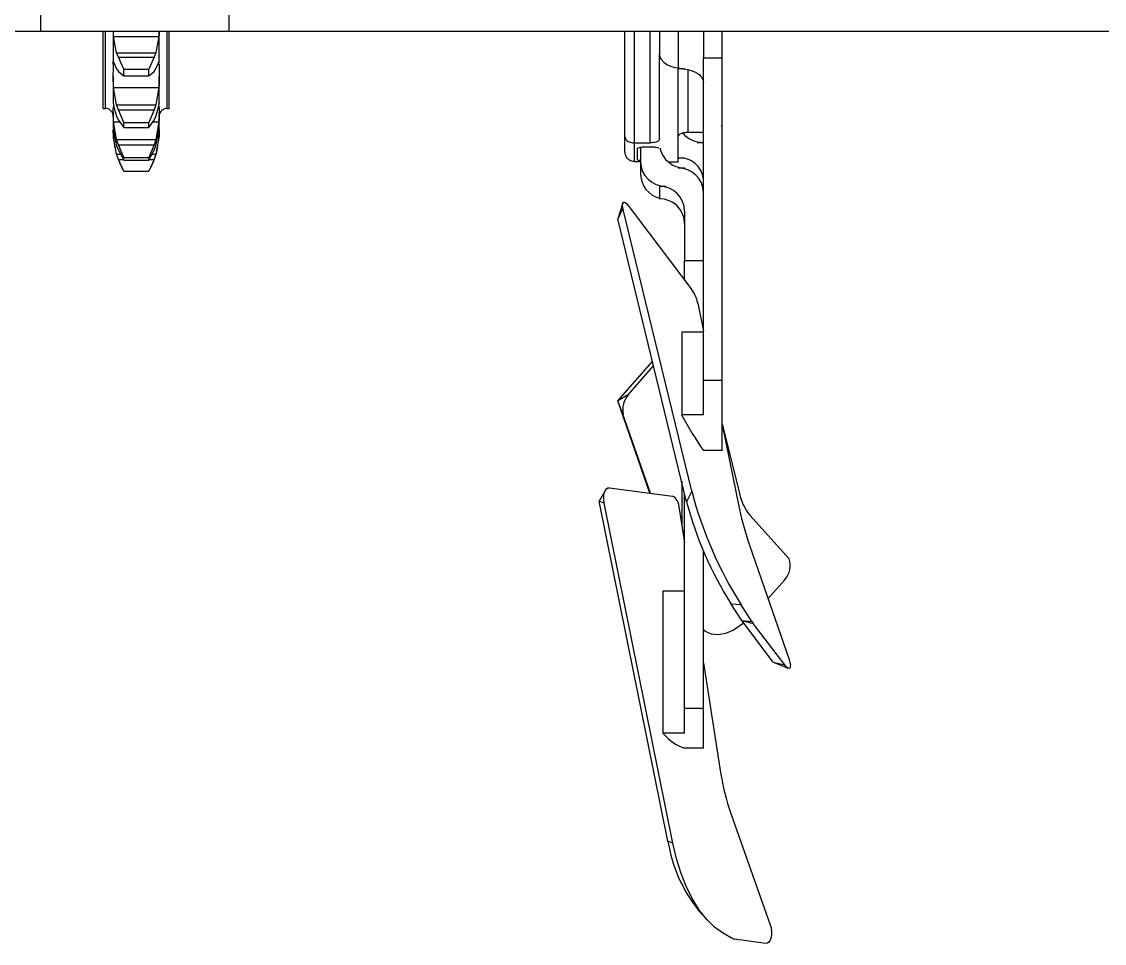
# Model space of a CAD drawing. Header units: millimetres. Extents: x -2889 to 8174, y 2447 to 8478.
# Drawn here: x 1766.56 to 1783.79, y 3453.66 to 3468.32 of the extents above; entities that cross this region are included whole.
import ezdxf

# ---------------------------------------------------------------- set-up
doc = ezdxf.new("R2010")
doc.units = ezdxf.units.MM

msp = doc.modelspace()

# ---------------------------------------------------------------- linework, layer by layer
at = {"color": 7, "linetype": 'Continuous', "lineweight": 25}
for p, q in [((1766.856, 3527.163), (1766.856, 3468.173)), ((1769.856, 3468.173), (1769.856, 3468.473)), ((1764.856, 3468.173), (1766.856, 3468.173)), ((1766.856, 3468.173), (1769.856, 3468.173)), ((1767.856, 3466.943), (1767.856, 3468.173)), ((1768.015, 3468.173), (1768.015, 3467.669)), ((1768.019, 3468.088), (1768.016, 3468.173)), ((1768.019, 3468.088), (1768.742, 3468.088)), ((1768.068, 3467.829), (1768.019, 3468.088)), ((1768.742, 3468.088), (1768.693, 3467.829)), ((1768.747, 3467.675), (1768.747, 3468.173)), ((1768.905, 3466.943), (1768.905, 3468.173)), ((1769.856, 3468.173), (1783.856, 3468.173)), ((1776.156, 3466.494), (1776.156, 3468.173)), ((1776.706, 3468.173), (1776.706, 3467.799)), ((1777.006, 3468.173), (1777.006, 3467.578)), ((1777.406, 3468.173), (1777.406, 3467.747)), ((1777.706, 3467.747), (1777.706, 3468.173)), ((1768.095, 3467.758), (1768.068, 3467.829)), ((1768.068, 3467.829), (1768.693, 3467.829)), ((1768.181, 3467.569), (1768.095, 3467.758)), ((1768.095, 3467.758), (1768.666, 3467.758)), ((1768.666, 3467.758), (1768.581, 3467.569)), ((1768.693, 3467.829), (1768.666, 3467.758)), ((1776.706, 3466.45), (1776.706, 3467.799)), ((1777.406, 3467.747), (1777.706, 3467.747)), ((1777.406, 3467.747), (1777.406, 3467.744)), ((1768.016, 3467.551), (1768.016, 3467.64)), ((1768.019, 3467.676), (1768.068, 3467.571)), ((1768.068, 3467.571), (1768.095, 3467.53)), ((1768.181, 3467.462), (1768.181, 3467.569)), ((1768.181, 3467.569), (1768.581, 3467.569)), ((1768.581, 3467.462), (1768.581, 3467.569)), ((1768.666, 3467.53), (1768.693, 3467.571)), ((1768.693, 3467.571), (1768.742, 3467.676)), ((1768.746, 3467.653), (1768.746, 3467.64)), ((1768.746, 3467.64), (1768.746, 3467.551)), ((1777.006, 3466.093), (1777.006, 3467.585)), ((1768.015, 3467.45), (1768.015, 3467.019)), ((1768.095, 3467.53), (1768.181, 3467.462)), ((1768.181, 3467.462), (1768.581, 3467.462)), ((1768.581, 3467.462), (1768.666, 3467.53)), ((1768.747, 3467.013), (1768.747, 3467.449)), ((1768.019, 3467.278), (1768.742, 3467.278)), ((1768.068, 3466.999), (1768.019, 3467.278)), ((1768.742, 3467.278), (1768.693, 3466.999)), ((1767.856, 3466.943), (1767.888, 3466.943)), ((1768.015, 3466.881), (1768.015, 3466.651)), ((1768.019, 3466.984), (1768.068, 3466.814)), ((1768.095, 3466.919), (1768.068, 3466.999)), ((1768.068, 3466.999), (1768.693, 3466.999)), ((1768.181, 3466.717), (1768.095, 3466.919)), ((1768.095, 3466.919), (1768.666, 3466.919)), ((1768.666, 3466.919), (1768.581, 3466.717)), ((1768.693, 3466.999), (1768.666, 3466.919)), ((1768.693, 3466.814), (1768.742, 3466.984)), ((1768.747, 3466.652), (1768.747, 3466.875)), ((1768.873, 3466.943), (1768.905, 3466.943)), ((1768.068, 3466.448), (1768.019, 3466.729)), ((1768.068, 3466.814), (1768.095, 3466.755)), ((1768.095, 3466.755), (1768.181, 3466.64)), ((1768.181, 3466.64), (1768.181, 3466.717)), ((1768.181, 3466.717), (1768.581, 3466.717)), ((1768.581, 3466.64), (1768.666, 3466.755)), ((1768.581, 3466.64), (1768.581, 3466.717)), ((1768.666, 3466.755), (1768.693, 3466.814)), ((1768.742, 3466.729), (1768.693, 3466.448)), ((1777.706, 3466.622), (1777.7, 3466.679)), ((1768.015, 3466.598), (1768.015, 3466.571)), ((1768.019, 3466.571), (1768.068, 3466.349)), ((1768.181, 3466.64), (1768.581, 3466.64)), ((1768.693, 3466.349), (1768.742, 3466.571)), ((1768.747, 3466.571), (1768.747, 3466.598)), ((1777.406, 3466.56), (1777.156, 3466.56)), ((1768.068, 3466.213), (1768.019, 3466.477)), ((1768.095, 3466.364), (1768.068, 3466.448)), ((1768.068, 3466.448), (1768.693, 3466.448)), ((1768.068, 3466.349), (1768.095, 3466.277)), ((1768.181, 3466.163), (1768.095, 3466.364)), ((1768.095, 3466.364), (1768.666, 3466.364)), ((1768.666, 3466.364), (1768.581, 3466.163)), ((1768.693, 3466.448), (1768.666, 3466.364)), ((1768.666, 3466.277), (1768.693, 3466.349)), ((1768.742, 3466.477), (1768.693, 3466.213)), ((1776.156, 3466.257), (1776.156, 3466.494)), ((1776.306, 3466.395), (1776.306, 3466.099)), ((1776.306, 3466.395), (1776.556, 3466.395)), ((1777.306, 3466.402), (1777.406, 3466.402)), ((1768.095, 3466.132), (1768.068, 3466.213)), ((1768.095, 3466.277), (1768.181, 3466.122)), ((1768.181, 3466.122), (1768.181, 3466.163)), ((1768.181, 3466.163), (1768.581, 3466.163)), ((1768.581, 3466.122), (1768.666, 3466.277)), ((1768.581, 3466.122), (1768.581, 3466.163)), ((1768.693, 3466.213), (1768.666, 3466.132)), ((1776.356, 3466.123), (1776.356, 3466.301)), ((1776.406, 3466.326), (1776.406, 3466.095)), ((1776.456, 3466.33), (1776.606, 3466.33)), ((1768.181, 3465.946), (1768.095, 3466.132)), ((1768.181, 3466.122), (1768.581, 3466.122)), ((1768.666, 3466.132), (1768.581, 3465.946)), ((1776.306, 3466.099), (1776.406, 3466.099)), ((1776.406, 3466.095), (1776.406, 3465.897)), ((1776.844, 3466.093), (1777.006, 3466.093)), ((1777.106, 3466.152), (1777.006, 3466.152)), ((1777.006, 3465.997), (1777.106, 3465.997)), ((1777.106, 3465.997), (1777.106, 3465.984)), ((1768.164, 3465.979), (1768.181, 3465.943)), ((1768.181, 3465.943), (1768.181, 3465.946)), ((1768.181, 3465.946), (1768.581, 3465.946)), ((1768.181, 3465.943), (1768.581, 3465.943)), ((1768.581, 3465.943), (1768.581, 3465.946)), ((1776.806, 3465.702), (1776.706, 3465.702)), ((1776.706, 3465.702), (1776.706, 3465.505)), ((1776.121, 3465.436), (1776.045, 3465.189)), ((1776.126, 3465.357), (1776.045, 3465.189)), ((1777.22, 3460.856), (1776.126, 3465.357)), ((1776.21, 3465.397), (1777.212, 3464.074)), ((1777.106, 3465.31), (1777.106, 3464.526)), ((1777.139, 3460.687), (1776.045, 3465.189)), ((1777.106, 3464.526), (1777.406, 3464.526)), ((1777.106, 3464.213), (1777.106, 3464.526)), ((1777.315, 3463.848), (1777.406, 3463.399)), ((1777.06, 3463.388), (1777.06, 3462.071)), ((1777.06, 3463.388), (1777.406, 3463.388)), ((1776.045, 3462.291), (1776.597, 3462.917)), ((1776.21, 3462.389), (1776.614, 3462.848)), ((1777.406, 3462.62), (1777.706, 3462.62)), ((1777.406, 3462.071), (1777.406, 3462.62)), ((1777.706, 3461.502), (1777.706, 3462.62)), ((1776.21, 3462.389), (1776.045, 3462.291)), ((1776.126, 3462.079), (1776.045, 3462.291)), ((1776.555, 3460.826), (1776.045, 3462.291)), ((1776.563, 3460.825), (1776.126, 3462.079)), ((1777.406, 3462.071), (1777.06, 3462.071)), ((1777.706, 3461.928), (1777.98, 3460.818)), ((1777.706, 3461.917), (1777.98, 3460.566)), ((1777.706, 3461.502), (1777.406, 3461.502)), ((1777.06, 3461.014), (1777.06, 3460.328)), ((1775.846, 3460.871), (1775.745, 3460.695)), ((1775.91, 3460.911), (1776.912, 3460.778)), ((1777.22, 3460.856), (1777.139, 3460.687)), ((1776.839, 3455.287), (1775.745, 3460.695)), ((1775.826, 3460.663), (1775.745, 3460.695)), ((1776.92, 3455.256), (1775.826, 3460.663)), ((1777.015, 3460.611), (1777.106, 3460.033)), ((1778.143, 3460.476), (1778.769, 3459.78)), ((1777.106, 3460.191), (1777.081, 3460.191)), ((1778.143, 3459.983), (1778.769, 3458.176)), ((1778.699, 3459.446), (1778.433, 3459.145)), ((1776.76, 3459.272), (1776.76, 3457.005)), ((1776.76, 3459.272), (1777.106, 3459.272)), ((1778.009, 3459.048), (1777.849, 3459.061)), ((1778.016, 3458.798), (1777.849, 3459.061)), ((1778.176, 3458.785), (1778.009, 3459.048)), ((1778.047, 3458.757), (1778.009, 3458.728)), ((1778.016, 3458.798), (1778.176, 3458.785)), ((1778.016, 3458.798), (1778.198, 3458.753)), ((1778.517, 3458.136), (1778.016, 3458.798)), ((1778.699, 3458.092), (1778.198, 3458.753)), ((1777.406, 3458.124), (1777.68, 3456.383)), ((1778.517, 3458.136), (1778.757, 3458.038)), ((1778.517, 3458.136), (1778.699, 3458.092)), ((1777.106, 3457.406), (1777.406, 3457.406)), ((1777.106, 3457.005), (1777.106, 3457.406)), ((1777.406, 3456.767), (1777.406, 3457.406)), ((1777.106, 3457.005), (1776.76, 3457.005)), ((1777.406, 3456.767), (1777.106, 3456.767)), ((1777.843, 3455.73), (1778.469, 3453.96)), ((1776.92, 3455.256), (1776.839, 3455.287)), ((1777.319, 3454.199), (1777.454, 3454.047)), ((1777.876, 3453.738), (1777.709, 3453.833)), ((1778.399, 3453.664), (1777.898, 3453.731))]:
    msp.add_line(p, q, dxfattribs=at)
at = {"color": 8, "linetype": 'Continuous', "lineweight": 25}
for p, q in [((1767.888, 3466.943), (1767.888, 3468.173)), ((1768.873, 3466.943), (1768.873, 3468.173)), ((1776.306, 3468.173), (1776.306, 3466.395)), ((1776.556, 3466.395), (1776.556, 3468.173)), ((1777.156, 3467.562), (1777.156, 3466.56)), ((1768.019, 3466.729), (1768.115, 3466.729)), ((1768.646, 3466.729), (1768.742, 3466.729)), ((1768.019, 3466.477), (1768.04, 3466.477)), ((1768.721, 3466.477), (1768.742, 3466.477)), ((1768.068, 3466.213), (1768.13, 3466.213)), ((1768.631, 3466.213), (1768.693, 3466.213)), ((1768.095, 3466.132), (1768.176, 3466.132)), ((1768.586, 3466.132), (1768.666, 3466.132))]:
    msp.add_line(p, q, dxfattribs=at)
at = {"color": 7, "linetype": 'Continuous', "lineweight": 25, "flags": 128}
for points in [[(1776.706, 3467.799), (1776.714, 3467.756), (1776.737, 3467.715), (1776.774, 3467.676), (1776.823, 3467.643), (1776.884, 3467.615), (1776.953, 3467.595), (1777.028, 3467.582), (1777.106, 3467.578)], [(1777.006, 3467.578), (1777.084, 3467.574), (1777.159, 3467.561), (1777.228, 3467.541), (1777.289, 3467.513), (1777.339, 3467.48), (1777.376, 3467.441), (1777.399, 3467.4), (1777.406, 3467.357)], [(1768.742, 3466.46), (1768.744, 3466.493), (1768.747, 3466.571)], [(1777.407, 3466.391), (1777.384, 3466.395), (1777.306, 3466.402)], [(1777.006, 3466.162), (1777.028, 3466.158), (1777.106, 3466.152)], [(1776.126, 3465.357), (1776.12, 3465.392), (1776.119, 3465.421), (1776.123, 3465.441), (1776.133, 3465.452), (1776.147, 3465.453), (1776.165, 3465.443), (1776.187, 3465.425), (1776.21, 3465.397)], [(1775.826, 3460.663), (1775.82, 3460.71), (1775.819, 3460.756), (1775.823, 3460.801), (1775.833, 3460.84), (1775.847, 3460.872), (1775.865, 3460.895), (1775.887, 3460.909), (1775.91, 3460.911)], [(1778.009, 3458.728), (1777.882, 3458.644), (1777.759, 3458.591), (1777.643, 3458.569), (1777.535, 3458.58), (1777.437, 3458.623), (1777.401, 3458.649)], [(1778.769, 3458.176), (1778.783, 3458.131), (1778.79, 3458.091), (1778.789, 3458.061), (1778.782, 3458.042), (1778.768, 3458.035), (1778.749, 3458.042), (1778.725, 3458.061), (1778.699, 3458.092)], [(1777.709, 3453.833), (1777.582, 3453.922), (1777.459, 3454.041), (1777.343, 3454.189), (1777.235, 3454.363), (1777.137, 3454.56), (1777.051, 3454.777), (1776.979, 3455.01), (1776.92, 3455.256)], [(1778.469, 3453.96), (1778.483, 3453.911), (1778.49, 3453.858), (1778.489, 3453.805), (1778.482, 3453.757), (1778.468, 3453.716), (1778.449, 3453.685), (1778.425, 3453.668), (1778.399, 3453.664)]]:
    msp.add_lwpolyline(points, dxfattribs=at)
at = {"color": 7, "linetype": 'Continuous', "lineweight": 25}
for centre, radius, start, end in [((1767.888, 3466.815), 0.128, 7.5451, 90), ((1768.873, 3466.815), 0.128, 90, 172.4549), ((1769.285, 3466.571), 1.27, 180, 193.4932), ((1777.396, 3466.826), 0.424, 220.9964, 271.4271), ((1767.477, 3466.571), 1.27, 331.8775, 348.6714), ((1777.103, 3466.394), 0.397, 191.4285, 270.4897), ((1769.285, 3466.571), 1.27, 199.7389, 207.8591), ((1776.802, 3466.099), 0.396, 180.5771, 270.5657), ((1777.037, 3465.782), 0.371, 5.6822, 94.7308), ((1777.01, 3465.6), 0.396, 0.5771, 90.5657), ((1776.801, 3465.9), 0.394, 180.4763, 256.1554), ((1776.71, 3465.306), 0.396, 0.5771, 90.5657), ((1776.71, 3465.109), 0.396, 0.5771, 90.5657), ((1776.715, 3463.709), 0.617, 13.0226, 36.303), ((1776.502, 3462.144), 0.381, 140.0496, 189.8668), ((1783.408, 3462.48), 6.398, 194.7083, 212.4405), ((1776.83, 3460.612), 0.185, 359.7634, 63.9957), ((1782.708, 3462.149), 5.758, 194.7083, 212.4405), ((1778.755, 3460.977), 0.791, 191.6598, 219.3513), ((1782.456, 3461.505), 4.573, 191.8516, 199.4328), ((1778.455, 3459.672), 0.332, 317.2709, 19.0202), ((1778.577, 3459.038), 0.474, 212.3219, 216.9811), ((1781.315, 3456.943), 3.678, 188.7589, 199.2631), ((1779.192, 3455.675), 2.384, 189.3776, 218.252), ((1777.907, 3453.791), 0.0607, 239.7486, 261.7785)]:
    msp.add_arc(centre, radius, start, end, dxfattribs=at)
for centre, major_axis, ratio, start_param, end_param in [((1777.406, 3462.302), (-0.72, 1.387), 0.264916, 1.599774, 2.042685), ((1777.106, 3458.145), (-0.208, 1.395), 0.559873, 2.438614, 2.881525)]:
    msp.add_ellipse(centre, major_axis=major_axis, ratio=ratio, start_param=start_param, end_param=end_param, dxfattribs=at)
for points, knots in [([(1768.746, 3468.173), (1768.746, 3468.165), (1768.746, 3468.136), (1768.744, 3468.108), (1768.742, 3468.088)], [0, 0, 0, 0, 0.278357, 1, 1, 1, 1]), ([(1777.406, 3462.62), (1777.406, 3462.838), (1777.406, 3463.277), (1777.406, 3463.895), (1777.406, 3464.484), (1777.406, 3465.051), (1777.406, 3465.665), (1777.406, 3466.325), (1777.406, 3467.037), (1777.406, 3467.505), (1777.406, 3467.747)], [0, 0, 0, 0, 0.093181, 0.187604, 0.285703, 0.389191, 0.499135, 0.653761, 0.820799, 1, 1, 1, 1]), ([(1777.706, 3462.62), (1777.706, 3462.838), (1777.706, 3463.277), (1777.706, 3463.895), (1777.706, 3464.484), (1777.706, 3465.051), (1777.706, 3465.665), (1777.706, 3466.325), (1777.706, 3467.037), (1777.706, 3467.505), (1777.706, 3467.747)], [0, 0, 0, 0, 0.0931813, 0.1876038, 0.2857033, 0.3891908, 0.4991354, 0.6537614, 0.8207992, 1, 1, 1, 1]), ([(1768.016, 3467.64), (1768.015, 3467.654), (1768.015, 3467.685), (1768.014, 3467.693), (1768.018, 3467.68), (1768.019, 3467.676)], [0, 0, 0, 0, 0.333236, 0.789702, 1, 1, 1, 1]), ([(1768.019, 3467.278), (1768.017, 3467.323), (1768.013, 3467.413), (1768.015, 3467.502), (1768.016, 3467.544), (1768.016, 3467.551)], [0, 0, 0, 0, 0.451714, 0.903231, 1, 1, 1, 1]), ([(1768.742, 3467.676), (1768.744, 3467.685), (1768.747, 3467.697), (1768.747, 3467.681), (1768.747, 3467.678)], [0, 0, 0, 0, 0.791228, 1, 1, 1, 1]), ([(1768.746, 3467.551), (1768.746, 3467.525), (1768.747, 3467.462), (1768.747, 3467.365), (1768.743, 3467.299), (1768.742, 3467.278)], [0, 0, 0, 0, 0.33323, 0.789697, 1, 1, 1, 1]), ([(1768.015, 3467.032), (1768.015, 3467.028), (1768.014, 3467.021), (1768.018, 3466.993), (1768.019, 3466.984)], [0, 0, 0, 0, 0.666051, 1, 1, 1, 1]), ([(1768.742, 3466.984), (1768.744, 3467.003), (1768.748, 3467.033), (1768.747, 3467.03), (1768.746, 3467.029)], [0, 0, 0, 0, 0.667613, 1, 1, 1, 1]), ([(1768.019, 3466.729), (1768.017, 3466.771), (1768.013, 3466.856), (1768.015, 3466.93), (1768.016, 3466.961), (1768.016, 3466.966)], [0, 0, 0, 0, 0.451709, 0.903226, 1, 1, 1, 1]), ([(1768.746, 3466.966), (1768.746, 3466.946), (1768.747, 3466.898), (1768.747, 3466.812), (1768.743, 3466.749), (1768.742, 3466.729)], [0, 0, 0, 0, 0.333218, 0.789684, 1, 1, 1, 1]), ([(1768.015, 3466.662), (1768.015, 3466.648), (1768.014, 3466.626), (1768.018, 3466.585), (1768.019, 3466.571)], [0, 0, 0, 0, 0.6576659, 1, 1, 1, 1]), ([(1768.019, 3466.477), (1768.017, 3466.516), (1768.014, 3466.569), (1768.015, 3466.6), (1768.015, 3466.608)], [0, 0, 0, 0, 0.729807, 1, 1, 1, 1]), ([(1768.742, 3466.571), (1768.744, 3466.602), (1768.747, 3466.641), (1768.747, 3466.654), (1768.747, 3466.657)], [0, 0, 0, 0, 0.777392, 1, 1, 1, 1]), ([(1768.747, 3466.615), (1768.747, 3466.588), (1768.747, 3466.549), (1768.743, 3466.495), (1768.742, 3466.477)], [0, 0, 0, 0, 0.671256, 1, 1, 1, 1]), ([(1777.156, 3466.56), (1777.14, 3466.56), (1777.106, 3466.558), (1777.062, 3466.547), (1777.028, 3466.532), (1777.009, 3466.514), (1777.007, 3466.503), (1777.006, 3466.498)], [0, 0, 0, 0, 0.21126, 0.422488, 0.634648, 0.849139, 1, 1, 1, 1]), ([(1776.156, 3466.494), (1776.156, 3466.494), (1776.156, 3466.483), (1776.162, 3466.461), (1776.186, 3466.431), (1776.224, 3466.41), (1776.264, 3466.398), (1776.292, 3466.396), (1776.306, 3466.395)], [0, 0, 0, 0, 0.002834, 0.230689, 0.494871, 0.697173, 0.848306, 1, 1, 1, 1]), ([(1776.706, 3466.45), (1776.705, 3466.443), (1776.701, 3466.431), (1776.675, 3466.414), (1776.636, 3466.402), (1776.594, 3466.396), (1776.567, 3466.396), (1776.556, 3466.395)], [0, 0, 0, 0, 0.218601, 0.437279, 0.653907, 0.867651, 1, 1, 1, 1]), ([(1776.306, 3466.099), (1776.292, 3466.1), (1776.264, 3466.102), (1776.224, 3466.122), (1776.186, 3466.156), (1776.162, 3466.203), (1776.156, 3466.24), (1776.156, 3466.256), (1776.156, 3466.257)], [0, 0, 0, 0, 0.151694, 0.302827, 0.505129, 0.769311, 0.997166, 1, 1, 1, 1]), ([(1776.356, 3466.301), (1776.357, 3466.304), (1776.36, 3466.31), (1776.377, 3466.319), (1776.403, 3466.326), (1776.431, 3466.33), (1776.449, 3466.33), (1776.456, 3466.33)], [0, 0, 0, 0, 0.215924, 0.431854, 0.647548, 0.86227, 1, 1, 1, 1]), ([(1776.606, 3466.33), (1776.618, 3466.33), (1776.64, 3466.329), (1776.669, 3466.324), (1776.687, 3466.319), (1776.692, 3466.315), (1776.692, 3466.315)], [0, 0, 0, 0, 0.320338, 0.640641, 0.961908, 1, 1, 1, 1]), ([(1776.406, 3466.114), (1776.402, 3466.114), (1776.388, 3466.115), (1776.37, 3466.117), (1776.358, 3466.12), (1776.357, 3466.122), (1776.356, 3466.123)], [0, 0, 0, 0, 0.134263, 0.457087, 0.781685, 1, 1, 1, 1]), ([(1777.106, 3457.406), (1777.106, 3457.604), (1777.106, 3458.003), (1777.106, 3458.67), (1777.106, 3459.379), (1777.106, 3460.103), (1777.106, 3460.589), (1777.106, 3460.823)], [0, 0, 0, 0, 0.19186, 0.386276, 0.588263, 0.801344, 1, 1, 1, 1]), ([(1777.406, 3457.406), (1777.406, 3457.604), (1777.406, 3458.003), (1777.406, 3458.67), (1777.406, 3459.309), (1777.406, 3459.728), (1777.406, 3459.908)], [0, 0, 0, 0, 0.258808, 0.521063, 0.793531, 1, 1, 1, 1])]:
    msp.add_open_spline(points, degree=3, knots=knots, dxfattribs=at)

doc.saveas('drawing.dxf')
